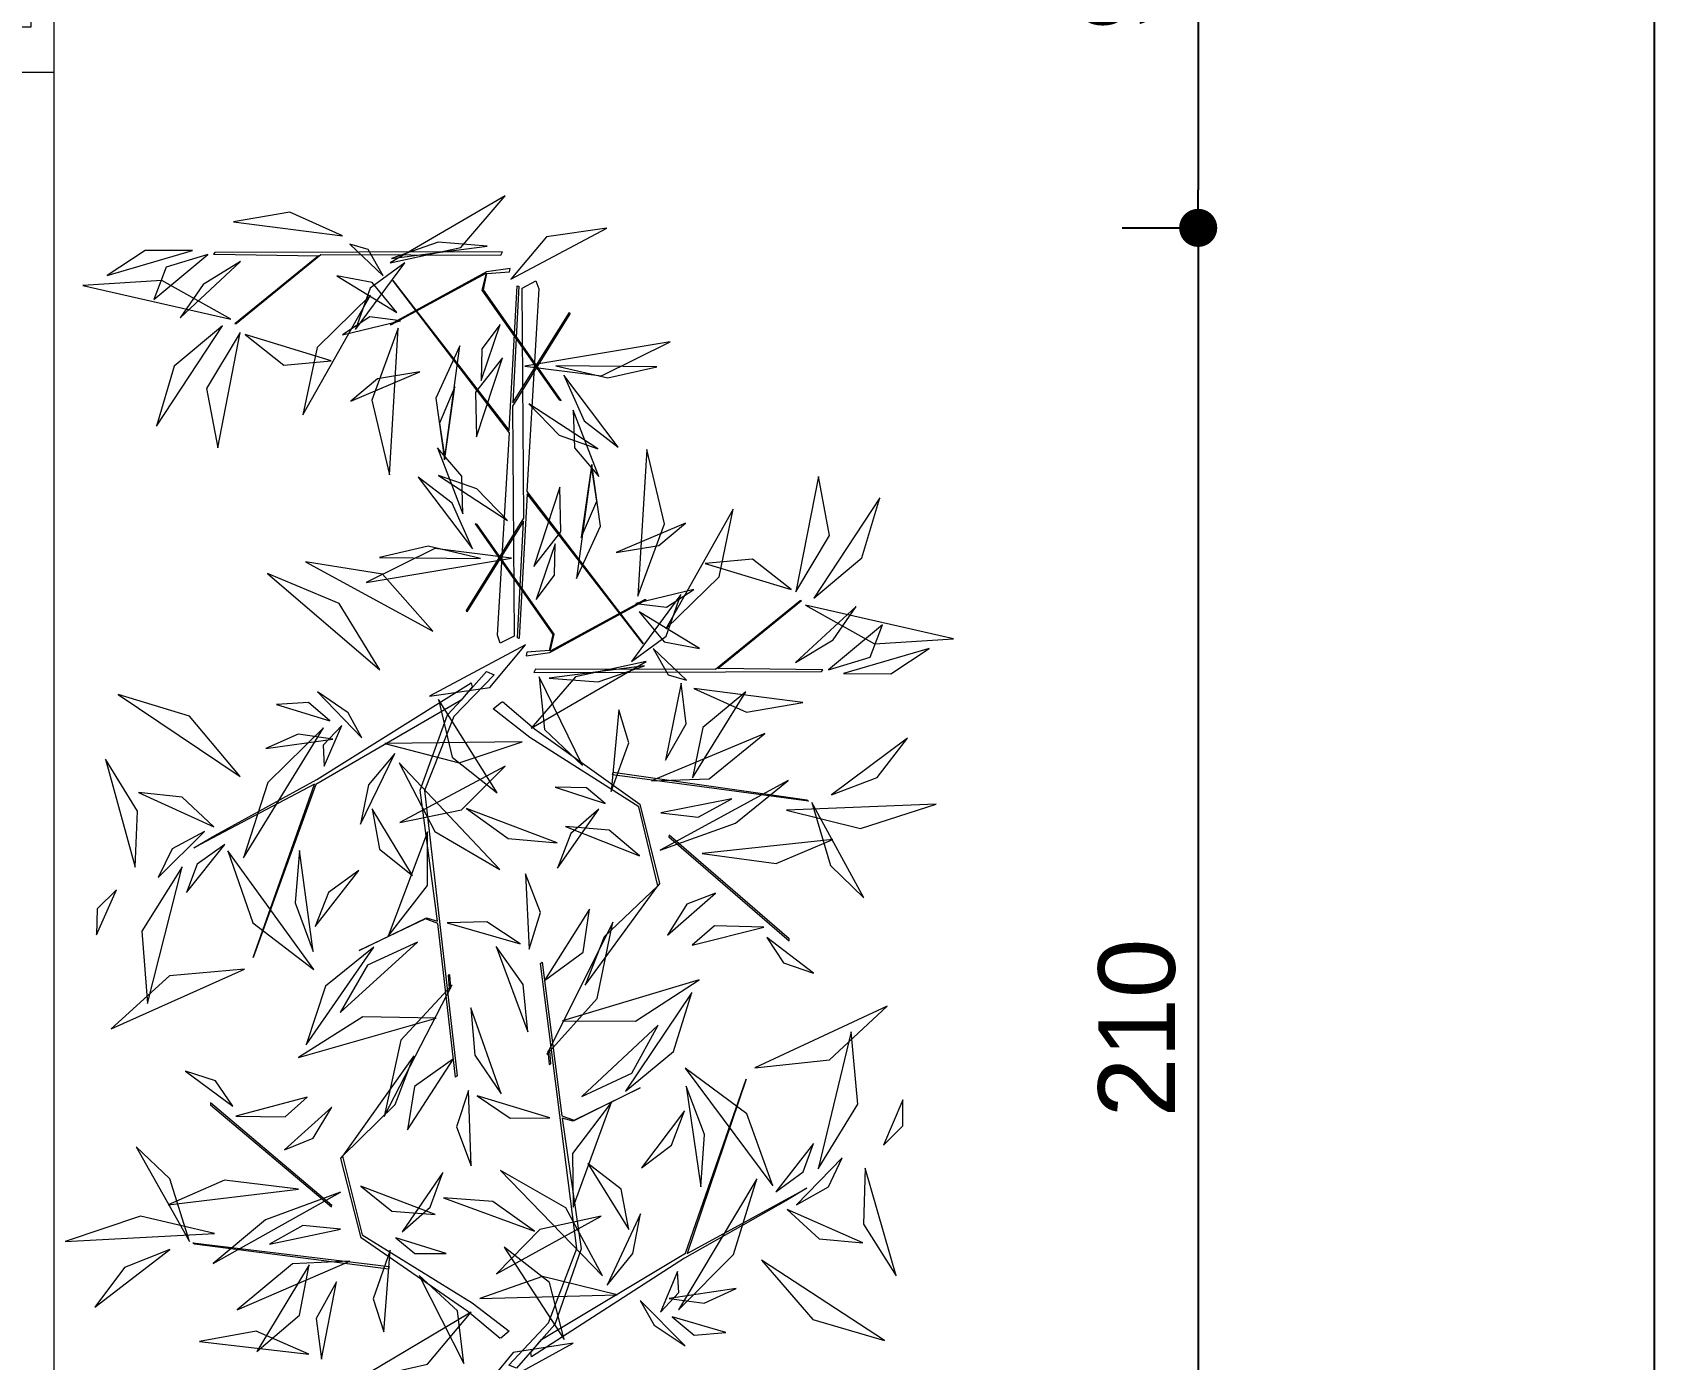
# Model space of a CAD drawing. Header units: centimetres. Extents: x 16433 to 114398, y -50094 to -12305.
# Drawn here: x 32928.5 to 33144.4, y -30307 to -30132.6 of the extents above; entities that cross this region are included whole.
import ezdxf

# ---------------------------------------------------------------- set-up
doc = ezdxf.new("R2010")
doc.units = ezdxf.units.CM
doc.header["$LTSCALE"] = 0.5
doc.layers.get('0').update_dxf_attribs({"linetype": 'CONTINUOUS'})
doc.layers.get('DEFPOINTS').update_dxf_attribs({"linetype": 'CONTINUOUS'})
doc.layers.add('3-BAT C-Niveau -2', color=7, linetype='CONTINUOUS')
doc.styles.add('Helvetica', font='')
doc.styles.get('Helvetica').set_extended_font_data('Helvetica')
doc.dimstyles.new('IS', dxfattribs={"dimtxt": 10.08724, "dimasz": 5.007446, "dimexe": 2, "dimexo": 10, "dimgap": 3, "dimtad": 1, "dimdec": 1, "dimtxsty": 'Helvetica', "dimblk": 'DOT', "dimblk1": 'DOT', "dimblk2": 'DOT', "dimcen": 0, "dimdle": 10, "dimazin": 0, "dimtfac": 0.8, "dimtdec": 1, "dimtix": 1, "dimtmove": 0, "dimatfit": 0, "dimldrblk": 'VW_FILLEDARROW-1', "dimfxl": 10, "dimfxlon": 1, "dimfrac": 2, "dimtolj": 1, "dimarcsym": 0})

# ---------------------------------------------------------------- blocks, each defined once
blk = doc.blocks.new('Groupe-86-1')
at = {"color": 253, "linetype": 'Continuous', "lineweight": 5, "true_color": 0xa0a0a4, "flags": 128}
for points in [[(16004.29, -47572.23), (16006.64, -47585.71), (15995.82, -47576.58), (15995.87, -47576.73), (16006.86, -47586.02), (16011.21, -47609.28), (16011.65, -47609.41), (16004.51, -47572.24), (16004.27, -47572.12), (16004.28, -47572.19)], [(15871.16, -47635.7), (15873.84, -47630.87), (15880.78, -47615.3), (15890.52, -47610.7), (15890.87, -47610.87), (15881.18, -47615.36), (15875.09, -47631.22), (15872.35, -47636.7), (15871.21, -47635.79)], [(15953.54, -47620.44), (15950.8, -47625.23), (15943.65, -47640.71), (15933.86, -47645.18), (15933.51, -47645.01), (15943.26, -47640.64), (15949.56, -47624.86), (15952.37, -47619.42), (15953.49, -47620.34)], [(15965.45, -47660.96), (15963.09, -47647.48), (15973.92, -47656.6), (15973.86, -47656.46), (15962.88, -47647.17), (15958.53, -47623.9), (15958.08, -47623.78), (15965.23, -47660.95), (15965.47, -47661.06), (15965.46, -47660.99)]]:
    blk.add_lwpolyline(points, dxfattribs=at)
for points in [[(15956.79, -47618.68), (15950.42, -47614.51), (15940.14, -47612.51), (15904.04, -47623.73), (15903.83, -47623.56), (15923.28, -47617.52), (15923.56, -47615.81), (15917.87, -47608), (15923.72, -47615.9), (15923.57, -47617.41), (15940.09, -47611.97), (15950.49, -47613.64), (15952.71, -47615.03), (15938.27, -47598.33), (15914.33, -47594.44), (15938.27, -47598.13), (15927.08, -47584.11), (15929.18, -47586.53), (15938.91, -47598.34), (15955.19, -47615.94), (15954.68, -47616.14), (15952.71, -47615.03), (15957.02, -47617.62)], [(15884.04, -47610.71), (15884.23, -47610.71), (15894.51, -47592.49), (15894.25, -47592.53)], [(15875.88, -47593.88), (15876, -47593.65), (15877.75, -47619.61), (15877.37, -47619.6)], [(16005.27, -47595.96), (15988.73, -47614.66), (16007.63, -47612.14), (16007.61, -47612.38), (15992.38, -47614.44), (16005.46, -47619.57), (16005.29, -47619.66), (15991.96, -47614.5), (15962.28, -47620.33), (15961.02, -47618.72), (15961.99, -47618.17), (15988.44, -47614.77), (16005.08, -47596.14)], [(16009.7, -47610.81), (16008.7, -47607.86), (15999.54, -47596.69), (15999.57, -47596.86), (16008.52, -47607.82), (16006.21, -47607.71), (15993.93, -47620.37), (15993.89, -47620.64), (16006.29, -47607.89), (16008.47, -47607.95), (16009.23, -47610.82)], [(15960.03, -47622.38), (15961.04, -47625.33), (15970.2, -47636.5), (15970.17, -47636.32), (15961.22, -47625.37), (15963.53, -47625.47), (15975.81, -47612.81), (15975.85, -47612.55), (15963.45, -47625.29), (15961.27, -47625.23), (15960.51, -47622.37)], [(15964.46, -47637.22), (15981, -47618.53), (15962.11, -47621.04), (15962.13, -47620.8), (15977.35, -47618.74), (15964.28, -47613.62), (15964.44, -47613.53), (15977.78, -47618.68), (16007.45, -47612.85), (16008.72, -47614.46), (16007.75, -47615.01), (15981.3, -47618.42), (15964.65, -47637.05)], [(15867.94, -47637.5), (15874.36, -47641.58), (15884.67, -47643.45), (15920.62, -47631.75), (15920.83, -47631.93), (15901.46, -47638.22), (15901.2, -47639.93), (15906.99, -47647.67), (15901.04, -47639.84), (15901.17, -47638.33), (15884.72, -47643.98), (15874.3, -47642.45), (15872.06, -47641.09), (15886.72, -47657.6), (15910.71, -47661.18), (15886.72, -47657.8), (15898.1, -47671.67), (15895.96, -47669.28), (15886.08, -47657.6), (15869.57, -47640.21), (15870.08, -47640.01), (15872.06, -47641.09), (15867.72, -47638.56)], [(15948.28, -47662.19), (15948.16, -47662.41), (15946.74, -47636.43), (15947.13, -47636.45)], [(15940.34, -47645.25), (15940.15, -47645.25), (15929.63, -47663.34), (15929.89, -47663.3)]]:
    blk.add_lwpolyline(points, close=True, dxfattribs=at)
at = {"color": 253, "linetype": 'Continuous', "lineweight": 5, "true_color": 0xa0a0a4}
for points in [[(15996.32, -47575.94, -186.41), (15999.62, -47566.07, -187.61), (15997.05, -47555.97, -186.97), (15997.05, -47555.97, -186.97), (15996.32, -47575.94, -186.41)], [(16004.23, -47569.33, -174.84), (16003.09, -47563.21, -175.45), (15998.91, -47558.89, -176.76), (15998.91, -47558.89, -176.76), (16004.23, -47569.33, -174.84)], [(16004.1, -47571.4, -174.58), (16001.45, -47566.32, -172.2), (15996.96, -47565.5, -168.43), (15996.96, -47565.5, -168.43), (16004.1, -47571.4, -174.58)], [(15995.23, -47575.04, -186.4), (15988.84, -47569.79, -186.75), (15980.64, -47568.95, -187), (15980.64, -47568.95, -187), (15995.23, -47575.04, -186.4)], [(16003.98, -47575.81, -186.97), (16000.13, -47571.51, -187.38), (15995.25, -47569.34, -185.5), (15995.25, -47569.34, -185.5), (16003.98, -47575.81, -186.97)], [(15923.16, -47576.98, -212.86), (15930.43, -47575.91, -209.91), (15936.39, -47570.5, -208.14), (15936.39, -47570.5, -208.14), (15923.16, -47576.98, -212.86)], [(15923.16, -47576.98, -212.86), (15930.43, -47575.91, -209.91), (15936.39, -47570.5, -208.14), (15936.39, -47570.5, -208.14), (15923.16, -47576.98, -212.86)], [(15937.42, -47588.33, -223.66), (15943.97, -47580.31, -222.36), (15945.04, -47570.57, -219.58), (15945.04, -47570.57, -219.58), (15937.42, -47588.33, -223.66)], [(15919.77, -47575.15, -211.21), (15916.82, -47573.08, -209.03), (15913.43, -47573.66, -206.71), (15913.43, -47573.66, -206.71), (15919.77, -47575.15, -211.21)], [(15919.77, -47575.15, -211.21), (15916.82, -47573.08, -209.03), (15913.43, -47573.66, -206.71), (15913.43, -47573.66, -206.71), (15919.77, -47575.15, -211.21)], [(16009.8, -47588.35, -200.41), (16011.58, -47580.96, -200.32), (16008.95, -47573.89, -200.54), (16008.95, -47573.89, -200.54), (16009.8, -47588.35, -200.41)], [(15930.28, -47586.17, -232.48), (15933.34, -47581.36, -232.45), (15932.88, -47575.59, -231.83), (15932.88, -47575.59, -231.83), (15930.28, -47586.17, -232.48)], [(15994.82, -47577.49, -182.25), (15986.74, -47574.52, -178.08), (15979.36, -47577.43, -173.29), (15979.36, -47577.43, -173.29), (15994.82, -47577.49, -182.25)], [(15877.75, -47596.22, -223.19), (15878.18, -47586.21, -225.59), (15873.04, -47577.11, -225.79), (15873.04, -47577.11, -225.79), (15877.75, -47596.22, -223.19)], [(15877.75, -47596.22, -223.19), (15878.18, -47586.21, -225.59), (15873.04, -47577.11, -225.79), (15873.04, -47577.11, -225.79), (15877.75, -47596.22, -223.19)], [(15912.65, -47593.6, -215.07), (15909.92, -47584.08, -213.8), (15901.65, -47577.83, -214.42), (15901.65, -47577.83, -214.42), (15912.65, -47593.6, -215.07)], [(15994.66, -47578.19, -181.99), (15991.66, -47583.92, -181.12), (15993.38, -47589.92, -179.03), (15993.38, -47589.92, -179.03), (15994.66, -47578.19, -181.99)], [(15924.33, -47583.08, -228.35), (15915.03, -47579.4, -229.1), (15905.82, -47581.93, -232.12), (15905.82, -47581.93, -232.12), (15924.33, -47583.08, -228.35)], [(15929.46, -47585.07, -232.75), (15926.4, -47581.33, -233.5), (15922.35, -47580.23, -235.42), (15922.35, -47580.23, -235.42), (15929.46, -47585.07, -232.75)], [(15874.56, -47590.83, -215.73), (15871.14, -47585.4, -216.78), (15865.28, -47582.54, -215.22), (15865.28, -47582.54, -215.22), (15874.56, -47590.83, -215.73)], [(15874.56, -47590.83, -215.73), (15871.14, -47585.4, -216.78), (15865.28, -47582.54, -215.22), (15865.28, -47582.54, -215.22), (15874.56, -47590.83, -215.73)], [(15876.07, -47593.16, -214.21), (15883.7, -47589.09, -211.43), (15887.02, -47583.97, -206.15), (15887.02, -47583.97, -206.15), (15876.07, -47593.16, -214.21)], [(15928.25, -47588.03, -229.3), (15925.06, -47584.94, -228.25), (15921.12, -47584.25, -226.49), (15921.12, -47584.25, -226.49), (15928.25, -47588.03, -229.3)], [(15954.63, -47603.78, -220.09), (15962.22, -47596.91, -220.53), (15964.32, -47586.9, -219.34), (15964.32, -47586.9, -219.34), (15954.63, -47603.78, -220.09)], [(15894.65, -47595.46, -211.6), (15897.51, -47592.61, -211.07), (15898.03, -47588.5, -211.1), (15898.03, -47588.5, -211.1), (15894.65, -47595.46, -211.6)], [(15927.53, -47588.57, -228.97), (15918.81, -47593.58, -227.8), (15914.29, -47602.58, -227.09), (15914.29, -47602.58, -227.09), (15927.53, -47588.57, -228.97)], [(16002.82, -47593.41, -207.25), (15994.76, -47587.79, -205.29), (15985.69, -47587.62, -201.98), (15985.69, -47587.62, -201.98), (16002.82, -47593.41, -207.25)], [(16001.24, -47597.26, -215.21), (16004.5, -47593.31, -213.09), (16004.51, -47588.58, -210.46), (16004.51, -47588.58, -210.46), (16001.24, -47597.26, -215.21)], [(15885.51, -47605.98, -221.24), (15884.88, -47596.18, -218.96), (15880.29, -47589.51, -214.31), (15880.29, -47589.51, -214.31), (15885.51, -47605.98, -221.24)], [(15945.77, -47597.94, -212.64), (15937.32, -47592.09, -211.07), (15926.98, -47590.78, -212.06), (15926.98, -47590.78, -212.06), (15945.77, -47597.94, -212.64)], [(15945.77, -47597.94, -212.64), (15937.32, -47592.09, -211.07), (15926.98, -47590.78, -212.06), (15926.98, -47590.78, -212.06), (15945.77, -47597.94, -212.64)], [(15944.52, -47599.43, -172.05), (15944.31, -47594.8, -171.7), (15941.69, -47590.96, -172.02), (15941.69, -47590.96, -172.02), (15944.52, -47599.43, -172.05)], [(15944.52, -47599.43, -172.05), (15944.31, -47594.8, -171.7), (15941.69, -47590.96, -172.02), (15941.69, -47590.96, -172.02), (15944.52, -47599.43, -172.05)], [(15946.83, -47598.59, -213.12), (15948.68, -47595.35, -210.71), (15947.63, -47591.3, -208.62), (15947.63, -47591.3, -208.62), (15946.83, -47598.59, -213.12)], [(15946.83, -47598.59, -213.12), (15948.68, -47595.35, -210.71), (15947.63, -47591.3, -208.62), (15947.63, -47591.3, -208.62), (15946.83, -47598.59, -213.12)], [(16000.25, -47597.91, -179.83), (16000, -47593.86, -178.67), (15997.03, -47590.77, -177.99), (15997.03, -47590.77, -177.99), (16000.25, -47597.91, -179.83)], [(16005.64, -47594.58, -177.75), (16008.68, -47591.99, -175.38), (16008.93, -47589.51, -172.12), (16008.93, -47589.51, -172.12), (16005.64, -47594.58, -177.75)], [(15960.92, -47609.72, -220.85), (15967.07, -47601.79, -221.31), (15966.79, -47591.54, -222.56), (15966.79, -47591.54, -222.56), (15960.92, -47609.72, -220.85)], [(16007.85, -47597.07, -207.06), (16003.73, -47593.19, -208.24), (15998.02, -47592.33, -209.24), (15998.02, -47592.33, -209.24), (16007.85, -47597.07, -207.06)], [(15994.14, -47601.69, -210.84), (15992.19, -47596.35, -209.98), (15988.64, -47593.47, -207.2), (15988.64, -47593.47, -207.2), (15994.14, -47601.69, -210.84)], [(16007.51, -47595.16, -178.9), (16011.22, -47603.93, -176.01), (16018.95, -47608.41, -172.29), (16018.95, -47608.41, -172.29), (16007.51, -47595.16, -178.9)], [(16007.51, -47595.16, -178.9), (16011.22, -47603.93, -176.01), (16018.95, -47608.41, -172.29), (16018.95, -47608.41, -172.29), (16007.51, -47595.16, -178.9)], [(16012.03, -47607.28, -200.44), (16011.33, -47600.86, -199.26), (16008.09, -47595.25, -200.49), (16008.09, -47595.25, -200.49), (16012.03, -47607.28, -200.44)], [(15864.45, -47611.38, -200.41), (15866.14, -47603.97, -200.32), (15863.41, -47596.93, -200.54), (15863.41, -47596.93, -200.54), (15864.45, -47611.38, -200.41)], [(15886.18, -47611.49, -210.1), (15880.73, -47602.47, -209.96), (15873.85, -47596.78, -205.95), (15873.85, -47596.78, -205.95), (15886.18, -47611.49, -210.1)], [(15893.42, -47596.11, -202.5), (15894.53, -47602.5, -200.11), (15897.61, -47604.88, -195.35), (15897.61, -47604.88, -195.35), (15893.42, -47596.11, -202.5)], [(15945.41, -47603.13, -171.59), (15948.32, -47600.74, -169.03), (15950.27, -47596.29, -167.96), (15950.27, -47596.29, -167.96), (15945.41, -47603.13, -171.59)], [(15999.26, -47597.82, -179.52), (15989.28, -47596.16, -178.73), (15980.09, -47600.27, -177.91), (15980.09, -47600.27, -177.91), (15999.26, -47597.82, -179.52)], [(15929.32, -47597.85, -196.26), (15922.45, -47598.57, -195.05), (15916.6, -47602.05, -196.39), (15916.6, -47602.05, -196.39), (15929.32, -47597.85, -196.26)], [(15946.49, -47600.25, -212.09), (15943.5, -47598.32, -209.87), (15940.81, -47598.96, -207.1), (15940.81, -47598.96, -207.1), (15946.49, -47600.25, -212.09)], [(15946.49, -47600.25, -212.09), (15943.5, -47598.32, -209.87), (15940.81, -47598.96, -207.1), (15940.81, -47598.96, -207.1), (15946.49, -47600.25, -212.09)], [(15972.3, -47618.07, -225.36), (15971.67, -47607.95, -224.7), (15965.59, -47599.91, -224), (15965.59, -47599.91, -224), (15972.3, -47618.07, -225.36)], [(15877.49, -47614.4, -233.25), (15875.72, -47607.05, -238.65), (15868.42, -47601.02, -241.93), (15868.42, -47601.02, -241.93), (15877.49, -47614.4, -233.25)], [(15928.2, -47605.98, -195.33), (15924.59, -47602.6, -195.1), (15919.87, -47601.72, -194.26), (15919.87, -47601.72, -194.26), (15928.2, -47605.98, -195.33)], [(15971.51, -47614.08, -183.78), (15971.79, -47607.04, -183.14), (15969.15, -47600.99, -184.94), (15969.15, -47600.99, -184.94), (15971.51, -47614.08, -183.78)], [(15881.39, -47612.39, -207.72), (15880.94, -47607.43, -206.62), (15877.7, -47603.57, -205.86), (15877.7, -47603.57, -205.86), (15881.39, -47612.39, -207.72)], [(15890.28, -47603.2, -218.46), (15892.47, -47606.63, -216.39), (15896.93, -47608.3, -215.43), (15896.93, -47608.3, -215.43), (15890.28, -47603.2, -218.46)], [(15910.98, -47619.59, -194.97), (15909.35, -47610.09, -192.57), (15902.55, -47602.78, -191.31), (15902.55, -47602.78, -191.31), (15910.98, -47619.59, -194.97)], [(15918.66, -47609.81, -201.48), (15912.41, -47604.51, -202.35), (15904.36, -47603.44, -201.76), (15904.36, -47603.44, -201.76), (15918.66, -47609.81, -201.48)], [(15972.52, -47612.81, -176.88), (15977.94, -47609.08, -176.9), (15980.49, -47604.03, -174.04), (15980.49, -47604.03, -174.04), (15972.52, -47612.81, -176.88)], [(15863.53, -47604.57, -189.87), (15869.24, -47609.19, -186.93), (15876.02, -47609.22, -183.27), (15876.02, -47609.22, -183.27), (15863.53, -47604.57, -189.87)], [(15936.5, -47606.22, -184.69), (15931.43, -47608.14, -183.17), (15928.87, -47613.06, -181.63), (15928.87, -47613.06, -181.63), (15936.5, -47606.22, -184.69)], [(15944.19, -47607.78, -204.62), (15939.5, -47605.15, -205.07), (15934.2, -47605.08, -204.23), (15934.2, -47605.08, -204.23), (15944.19, -47607.78, -204.62)], [(15945.22, -47606.26, -176.08), (15944.55, -47616.34, -174.79), (15948.82, -47623.98, -170.69), (15948.82, -47623.98, -170.69), (15945.22, -47606.26, -176.08)], [(15976.82, -47610.73, -161.32), (15981.65, -47609.64, -161.24), (15984.76, -47605.83, -160.95), (15984.76, -47605.83, -160.95), (15976.82, -47610.73, -161.32)], [(15998.47, -47606.2, -247.3), (15991.11, -47604.37, -244.69), (15983.35, -47607.02, -243.35), (15983.35, -47607.02, -243.35), (15998.47, -47606.2, -247.3)], [(15998.47, -47606.2, -247.3), (15991.11, -47604.37, -244.69), (15983.35, -47607.02, -243.35), (15983.35, -47607.02, -243.35), (15998.47, -47606.2, -247.3)], [(15993.07, -47606.58, -223.21), (15987.97, -47605.48, -222.61), (15983.54, -47607.02, -220.88), (15983.54, -47607.02, -220.88), (15993.07, -47606.58, -223.21)], [(15993.07, -47606.58, -223.21), (15987.97, -47605.48, -222.61), (15983.54, -47607.02, -220.88), (15983.54, -47607.02, -220.88), (15993.07, -47606.58, -223.21)], [(15920.35, -47615.33, -207.16), (15916.17, -47609.41, -205.48), (15909.36, -47607.06, -203.83), (15909.36, -47607.06, -203.83), (15920.35, -47615.33, -207.16)], [(15920.35, -47615.33, -207.16), (15916.17, -47609.41, -205.48), (15909.36, -47607.06, -203.83), (15909.36, -47607.06, -203.83), (15920.35, -47615.33, -207.16)], [(15977.07, -47616.65, -228.81), (15980.39, -47611.92, -229.15), (15981.2, -47606.6, -227.32), (15981.2, -47606.6, -227.32), (15977.07, -47616.65, -228.81)], [(15943.1, -47608.58, -204.31), (15935.11, -47614.88, -204.16), (15931.75, -47624.21, -202.67), (15931.75, -47624.21, -202.67), (15943.1, -47608.58, -204.31)], [(15935.39, -47610.12, -205.3), (15938.54, -47617.76, -204.92), (15945.25, -47622.36, -203.9), (15945.25, -47622.36, -203.9), (15935.39, -47610.12, -205.3)], [(15997.98, -47612.02, -186.16), (15992.85, -47609.38, -185.75), (15987.11, -47610.59, -185.13), (15987.11, -47610.59, -185.13), (15997.98, -47612.02, -186.16)], [(16002.2, -47610.89, -197.01), (15998.6, -47609.12, -196.39), (15994.53, -47609.82, -196.61), (15994.53, -47609.82, -196.61), (16002.2, -47610.89, -197.01)], [(15874.46, -47613.17, -229.03), (15869.25, -47611.45, -227.48), (15864.12, -47613.13, -225.66), (15864.12, -47613.13, -225.66), (15874.46, -47613.17, -229.03)], [(15890.87, -47610.87, -197.23), (15898.82, -47616.43, -194.28), (15905.57, -47617.62, -188.42), (15905.57, -47617.62, -188.42), (15890.87, -47610.87, -197.23)], [(15920.41, -47611.38, -188.89), (15927.91, -47615.24, -185.79), (15934.87, -47613.94, -181.22), (15934.87, -47613.94, -181.22), (15920.41, -47611.38, -188.89)], [(15952.22, -47612.09, -217.22), (15945.14, -47615.28, -219.34), (15941.61, -47621.99, -221.55), (15941.61, -47621.99, -221.55), (15952.22, -47612.09, -217.22)], [(15952.47, -47610.87, -210.57), (15955.06, -47618.44, -206.9), (15961.43, -47622.03, -202.54), (15961.43, -47622.03, -202.54), (15952.47, -47610.87, -210.57)], [(16017.26, -47622.32, -210.57), (16014.68, -47614.75, -206.9), (16008.31, -47611.16, -202.54), (16008.31, -47611.16, -202.54), (16017.26, -47622.32, -210.57)], [(15887.46, -47613.99, -199.77), (15884.96, -47618.59, -197.57), (15885.61, -47624.29, -196.35), (15885.61, -47624.29, -196.35), (15887.46, -47613.99, -199.77)], [(15915.69, -47620.84, -206.43), (15907.28, -47615.57, -204.4), (15897.03, -47615.3, -204.36), (15897.03, -47615.3, -204.36), (15915.69, -47620.84, -206.43)], [(15915.69, -47620.84, -206.43), (15907.28, -47615.57, -204.4), (15897.03, -47615.3, -204.36), (15897.03, -47615.3, -204.36), (15915.69, -47620.84, -206.43)], [(15992.66, -47616.53, -228.81), (15989.34, -47621.26, -229.15), (15988.54, -47626.58, -227.32), (15988.54, -47626.58, -227.32), (15992.66, -47616.53, -228.81)], [(15997.44, -47615.12, -225.36), (15998.07, -47625.24, -224.7), (16004.15, -47633.28, -224), (16004.15, -47633.28, -224), (15997.44, -47615.12, -225.36)], [(15862.25, -47618.22, -178.9), (15866.08, -47626.94, -176.01), (15873.86, -47631.32, -172.29), (15873.86, -47631.32, -172.29), (15862.25, -47618.22, -178.9)], [(15862.25, -47618.22, -178.9), (15866.08, -47626.94, -176.01), (15873.86, -47631.32, -172.29), (15873.86, -47631.32, -172.29), (15862.25, -47618.22, -178.9)], [(15879.9, -47619.33, -198.87), (15873.16, -47618.31, -195.41), (15869.18, -47620.5, -190.33), (15869.18, -47620.5, -190.33), (15879.9, -47619.33, -198.87)], [(15906.15, -47622.84, -194.21), (15901.61, -47618.47, -192.81), (15895.86, -47618.61, -190.06), (15895.86, -47618.61, -190.06), (15906.15, -47622.84, -194.21)], [(15906.15, -47622.84, -194.21), (15901.61, -47618.47, -192.81), (15895.86, -47618.61, -190.06), (15895.86, -47618.61, -190.06), (15906.15, -47622.84, -194.21)], [(15922.67, -47628.66, -183.47), (15924.68, -47623.8, -183.7), (15923.6, -47618.69, -184.07), (15923.6, -47618.69, -184.07), (15922.67, -47628.66, -183.47)], [(15922.67, -47628.66, -183.47), (15924.68, -47623.8, -183.7), (15923.6, -47618.69, -184.07), (15923.6, -47618.69, -184.07), (15922.67, -47628.66, -183.47)], [(15938.83, -47618.4, -185.42), (15935.97, -47624.5, -185.31), (15936.61, -47630.97, -184.01), (15936.61, -47630.97, -184.01), (15938.83, -47618.4, -185.42)], [(15998.23, -47619.11, -183.78), (15997.94, -47626.14, -183.14), (16000.59, -47632.2, -184.94), (16000.59, -47632.2, -184.94), (15998.23, -47619.11, -183.78)], [(15881.62, -47619.77, -202.35), (15880.07, -47622.61, -200.21), (15880.83, -47626.65, -199.09), (15880.83, -47626.65, -199.09), (15881.62, -47619.77, -202.35)], [(15882.53, -47620.46, -202.12), (15886.4, -47623.45, -201.54), (15891.21, -47624.25, -202.14), (15891.21, -47624.25, -202.14), (15882.53, -47620.46, -202.12)], [(15916.93, -47620.33, -203.84), (15916.83, -47620.1, -203.87), (15915.15, -47620.56, -202.04), (15915.25, -47620.77, -202.02), (15916.93, -47620.33, -203.84)], [(15971.76, -47621.16, -186.16), (15976.89, -47623.81, -185.75), (15982.63, -47622.59, -185.13), (15982.63, -47622.59, -185.13), (15971.76, -47621.16, -186.16)], [(15997.22, -47620.38, -176.88), (15991.8, -47624.11, -176.9), (15989.25, -47629.15, -174.04), (15989.25, -47629.15, -174.04), (15997.22, -47620.38, -176.88)], [(15967.54, -47622.29, -197.01), (15971.13, -47624.06, -196.39), (15975.21, -47623.36, -196.61), (15975.21, -47623.36, -196.61), (15967.54, -47622.29, -197.01)], [(15992.91, -47622.45, -161.32), (15988.09, -47623.54, -161.24), (15984.98, -47627.36, -160.95), (15984.98, -47627.36, -160.95), (15992.91, -47622.45, -161.32)], [(15867.02, -47631.63, -200.73), (15873.69, -47629.53, -197.34), (15877.31, -47623.7, -193.77), (15877.31, -47623.7, -193.77), (15867.02, -47631.63, -200.73)], [(15867.02, -47631.63, -200.73), (15873.69, -47629.53, -197.34), (15877.31, -47623.7, -193.77), (15877.31, -47623.7, -193.77), (15867.02, -47631.63, -200.73)], [(15885.89, -47637.54, -185.42), (15888.68, -47631.4, -185.31), (15887.95, -47624.94, -184.01), (15887.95, -47624.94, -184.01), (15885.89, -47637.54, -185.42)], [(15902.44, -47625.55, -183.73), (15897.45, -47624.91, -181.29), (15892.77, -47627.73, -179.52), (15892.77, -47627.73, -179.52), (15902.44, -47625.55, -183.73)], [(15913.18, -47623.83, -199.98), (15907.14, -47625.49, -200.36), (15902.83, -47629.87, -199.46), (15902.83, -47629.87, -199.46), (15913.18, -47623.83, -199.98)], [(15911.48, -47631.78, -199.98), (15917.49, -47630.04, -200.36), (15921.74, -47625.6, -199.46), (15921.74, -47625.6, -199.46), (15911.48, -47631.78, -199.98)], [(15957.63, -47624.56, -200.73), (15950.94, -47626.57, -197.34), (15947.24, -47632.35, -193.77), (15947.24, -47632.35, -193.77), (15957.63, -47624.56, -200.73)], [(15957.63, -47624.56, -200.73), (15950.94, -47626.57, -197.34), (15947.24, -47632.35, -193.77), (15947.24, -47632.35, -193.77), (15957.63, -47624.56, -200.73)], [(15962.22, -47638.03, -178.9), (15958.51, -47629.26, -176.01), (15950.79, -47624.78, -172.29), (15950.79, -47624.78, -172.29), (15962.22, -47638.03, -178.9)], [(15962.22, -47638.03, -178.9), (15958.51, -47629.26, -176.01), (15950.79, -47624.78, -172.29), (15950.79, -47624.78, -172.29), (15962.22, -47638.03, -178.9)], [(15901.95, -47626.8, -183.47), (15899.87, -47631.64, -183.7), (15900.89, -47636.76, -184.07), (15900.89, -47636.76, -184.07), (15901.95, -47626.8, -183.47)], [(15901.95, -47626.8, -183.47), (15899.87, -47631.64, -183.7), (15900.89, -47636.76, -184.07), (15900.89, -47636.76, -184.07), (15901.95, -47626.8, -183.47)], [(15922.19, -47629.92, -183.73), (15927.19, -47630.5, -181.29), (15931.84, -47627.61, -179.52), (15931.84, -47627.61, -179.52), (15922.19, -47629.92, -183.73)], [(15957.7, -47625.91, -200.44), (15958.41, -47632.32, -199.26), (15961.65, -47637.93, -200.49), (15961.65, -47637.93, -200.49), (15957.7, -47625.91, -200.44)], [(15971.26, -47626.98, -247.3), (15978.62, -47628.81, -244.69), (15986.38, -47626.16, -243.35), (15986.38, -47626.16, -243.35), (15971.26, -47626.98, -247.3)], [(15971.26, -47626.98, -247.3), (15978.62, -47628.81, -244.69), (15986.38, -47626.16, -243.35), (15986.38, -47626.16, -243.35), (15971.26, -47626.98, -247.3)], [(15976.66, -47626.61, -223.21), (15981.76, -47627.7, -222.61), (15986.19, -47626.17, -220.88), (15986.19, -47626.17, -220.88), (15976.66, -47626.61, -223.21)], [(15976.66, -47626.61, -223.21), (15981.76, -47627.7, -222.61), (15986.19, -47626.17, -220.88), (15986.19, -47626.17, -220.88), (15976.66, -47626.61, -223.21)], [(15942.88, -47636.22, -202.35), (15944.46, -47633.41, -200.21), (15943.75, -47629.36, -199.09), (15943.75, -47629.36, -199.09), (15942.88, -47636.22, -202.35)], [(15879.66, -47649.76, -176.08), (15880.2, -47639.67, -174.79), (15875.84, -47632.09, -170.69), (15875.84, -47632.09, -170.69), (15879.66, -47649.76, -176.08)], [(15881.76, -47647.42, -204.31), (15889.67, -47641.01, -204.16), (15892.9, -47631.64, -202.67), (15892.9, -47631.64, -202.67), (15881.76, -47647.42, -204.31)], [(15941.98, -47635.52, -202.12), (15938.15, -47632.48, -201.54), (15933.35, -47631.62, -202.14), (15933.35, -47631.62, -202.14), (15941.98, -47635.52, -202.12)], [(15936.96, -47641.93, -199.77), (15939.52, -47637.36, -197.57), (15938.94, -47631.65, -196.35), (15938.94, -47631.65, -196.35), (15936.96, -47641.93, -199.77)], [(15975.59, -47631.5, -210.84), (15977.55, -47636.83, -209.98), (15981.09, -47639.72, -207.2), (15981.09, -47639.72, -207.2), (15975.59, -47631.5, -210.84)], [(15872.36, -47645.25, -210.57), (15869.67, -47637.72, -206.9), (15863.25, -47634.21, -202.54), (15863.25, -47634.21, -202.54), (15872.36, -47645.25, -210.57)], [(15872.59, -47644.02, -217.22), (15879.63, -47640.74, -219.34), (15883.07, -47633.99, -221.55), (15883.07, -47633.99, -221.55), (15872.59, -47644.02, -217.22)], [(15889.45, -47645.77, -205.3), (15886.2, -47638.17, -204.92), (15879.43, -47633.67, -203.9), (15879.43, -47633.67, -203.9), (15889.45, -47645.77, -205.3)], [(15918.52, -47632.67, -194.21), (15923.11, -47636.99, -192.81), (15928.86, -47636.77, -190.06), (15928.86, -47636.77, -190.06), (15918.52, -47632.67, -194.21)], [(15918.52, -47632.67, -194.21), (15923.11, -47636.99, -192.81), (15928.86, -47636.77, -190.06), (15928.86, -47636.77, -190.06), (15918.52, -47632.67, -194.21)], [(15970.48, -47635.36, -179.52), (15980.46, -47637.02, -178.73), (15989.64, -47632.91, -177.91), (15989.64, -47632.91, -177.91), (15970.48, -47635.36, -179.52)], [(15907.77, -47635.33, -203.84), (15907.88, -47635.55, -203.87), (15909.55, -47635.08, -202.04), (15909.45, -47634.87, -202.02), (15907.77, -47635.33, -203.84)], [(15909.01, -47634.8, -206.43), (15917.48, -47639.96, -204.4), (15927.74, -47640.09, -204.36), (15927.74, -47640.09, -204.36), (15909.01, -47634.8, -206.43)], [(15909.01, -47634.8, -206.43), (15917.48, -47639.96, -204.4), (15927.74, -47640.09, -204.36), (15927.74, -47640.09, -204.36), (15909.01, -47634.8, -206.43)], [(15913.73, -47635.99, -194.97), (15915.48, -47645.47, -192.57), (15922.38, -47652.68, -191.31), (15922.38, -47652.68, -191.31), (15913.73, -47635.99, -194.97)], [(15944.59, -47636.69, -198.87), (15951.32, -47637.79, -195.41), (15955.33, -47635.65, -190.33), (15955.33, -47635.65, -190.33), (15944.59, -47636.69, -198.87)], [(15961.89, -47636.11, -207.06), (15966.01, -47640, -208.24), (15971.72, -47640.86, -209.24), (15971.72, -47640.86, -209.24), (15961.89, -47636.11, -207.06)], [(15968.5, -47635.92, -215.21), (15965.23, -47639.88, -213.09), (15965.23, -47644.61, -210.46), (15965.23, -47644.61, -210.46), (15968.5, -47635.92, -215.21)], [(15969.49, -47635.28, -179.83), (15969.74, -47639.32, -178.67), (15972.71, -47642.41, -177.99), (15972.71, -47642.41, -177.99), (15969.49, -47635.28, -179.83)], [(15933.51, -47645.01, -197.23), (15925.64, -47639.34, -194.28), (15918.9, -47638.07, -188.42), (15918.9, -47638.07, -188.42), (15933.51, -47645.01, -197.23)], [(15964.1, -47638.61, -177.75), (15961.06, -47641.19, -175.38), (15960.8, -47643.68, -172.12), (15960.8, -47643.68, -172.12), (15964.1, -47638.61, -177.75)], [(15904.41, -47644.32, -188.89), (15896.86, -47640.55, -185.79), (15889.92, -47641.95, -181.22), (15889.92, -47641.95, -181.22), (15904.41, -47644.32, -188.89)], [(15904.42, -47640.37, -207.16), (15908.67, -47646.24, -205.48), (15915.52, -47648.49, -203.83), (15915.52, -47648.49, -203.83), (15904.42, -47640.37, -207.16)], [(15904.42, -47640.37, -207.16), (15908.67, -47646.24, -205.48), (15915.52, -47648.49, -203.83), (15915.52, -47648.49, -203.83), (15904.42, -47640.37, -207.16)], [(15966.92, -47639.78, -207.25), (15974.97, -47645.4, -205.29), (15984.04, -47645.57, -201.98), (15984.04, -47645.57, -201.98), (15966.92, -47639.78, -207.25)], [(15888.39, -47649.69, -184.69), (15893.43, -47647.71, -183.17), (15895.93, -47642.76, -181.63), (15895.93, -47642.76, -181.63), (15888.39, -47649.69, -184.69)], [(15946.94, -47641.65, -233.25), (15948.61, -47649.03, -238.65), (15955.83, -47655.14, -241.93), (15955.83, -47655.14, -241.93), (15946.94, -47641.65, -233.25)], [(15949.95, -47642.92, -229.03), (15955.14, -47644.71, -227.48), (15960.28, -47643.09, -225.66), (15960.28, -47643.09, -225.66), (15949.95, -47642.92, -229.03)], [(15938.21, -47644.45, -210.1), (15943.54, -47653.53, -209.96), (15950.34, -47659.31, -205.95), (15950.34, -47659.31, -205.95), (15938.21, -47644.45, -210.1)], [(15943.01, -47643.61, -207.72), (15943.39, -47648.58, -206.62), (15946.59, -47652.48, -205.86), (15946.59, -47652.48, -205.86), (15943.01, -47643.61, -207.72)], [(15959.93, -47644.84, -200.41), (15958.15, -47652.23, -200.32), (15960.78, -47659.3, -200.54), (15960.78, -47659.3, -200.54), (15959.93, -47644.84, -200.41)], [(15975.08, -47655, -181.99), (15978.08, -47649.26, -181.12), (15976.35, -47643.26, -179.03), (15976.35, -47643.26, -179.03), (15975.08, -47655, -181.99)], [(15906.18, -47645.87, -201.48), (15912.5, -47651.09, -202.35), (15920.56, -47652.05, -201.76), (15920.56, -47652.05, -201.76), (15906.18, -47645.87, -201.48)], [(15960.77, -47651.66, -189.87), (15955.11, -47646.96, -186.93), (15948.34, -47646.85, -183.27), (15948.34, -47646.85, -183.27), (15960.77, -47651.66, -189.87)], [(15880.68, -47648.23, -204.62), (15885.4, -47650.79, -205.07), (15890.71, -47650.8, -204.23), (15890.71, -47650.8, -204.23), (15880.68, -47648.23, -204.62)], [(15934, -47652.68, -218.46), (15931.85, -47649.22, -216.39), (15927.41, -47647.49, -215.43), (15927.41, -47647.49, -215.43), (15934, -47652.68, -218.46)], [(15896.69, -47649.82, -195.33), (15900.34, -47653.16, -195.1), (15905.08, -47653.97, -194.26), (15905.08, -47653.97, -194.26), (15896.69, -47649.82, -195.33)], [(15930.77, -47659.73, -202.5), (15929.75, -47653.33, -200.11), (15926.69, -47650.91, -195.35), (15926.69, -47650.91, -195.35), (15930.77, -47659.73, -202.5)], [(15938.8, -47649.97, -221.24), (15939.31, -47659.78, -218.96), (15943.81, -47666.5, -214.31), (15943.81, -47666.5, -214.31), (15938.8, -47649.97, -221.24)], [(15879.52, -47652.89, -171.59), (15876.64, -47655.32, -169.03), (15874.74, -47659.8, -167.96), (15874.74, -47659.8, -167.96), (15879.52, -47652.89, -171.59)], [(15895.68, -47657.97, -196.26), (15902.53, -47657.16, -195.05), (15908.34, -47653.6, -196.39), (15908.34, -47653.6, -196.39), (15895.68, -47657.97, -196.26)], [(15897.58, -47667.22, -228.97), (15906.24, -47662.1, -227.8), (15910.64, -47653.04, -227.09), (15910.64, -47653.04, -227.09), (15897.58, -47667.22, -228.97)], [(15878.47, -47655.79, -212.09), (15881.49, -47657.68, -209.87), (15884.17, -47657.01, -207.1), (15884.17, -47657.01, -207.1), (15878.47, -47655.79, -212.09)], [(15878.47, -47655.79, -212.09), (15881.49, -47657.68, -209.87), (15884.17, -47657.01, -207.1), (15884.17, -47657.01, -207.1), (15878.47, -47655.79, -212.09)], [(15974.92, -47655.69, -182.25), (15982.99, -47658.67, -178.08), (15990.38, -47655.76, -173.29), (15990.38, -47655.76, -173.29), (15974.92, -47655.69, -182.25)], [(15878.16, -47657.45, -213.12), (15876.35, -47660.71, -210.71), (15877.45, -47664.76, -208.62), (15877.45, -47664.76, -208.62), (15878.16, -47657.45, -213.12)], [(15878.16, -47657.45, -213.12), (15876.35, -47660.71, -210.71), (15877.45, -47664.76, -208.62), (15877.45, -47664.76, -208.62), (15878.16, -47657.45, -213.12)], [(15879.22, -47658.09, -212.64), (15887.75, -47663.83, -211.07), (15898.1, -47665, -212.06), (15898.1, -47665, -212.06), (15879.22, -47658.09, -212.64)], [(15879.22, -47658.09, -212.64), (15887.75, -47663.83, -211.07), (15898.1, -47665, -212.06), (15898.1, -47665, -212.06), (15879.22, -47658.09, -212.64)], [(15880.46, -47656.58, -172.05), (15880.73, -47661.21, -171.7), (15883.4, -47665.01, -172.02), (15883.4, -47665.01, -172.02), (15880.46, -47656.58, -172.05)], [(15880.46, -47656.58, -172.05), (15880.73, -47661.21, -171.7), (15883.4, -47665.01, -172.02), (15883.4, -47665.01, -172.02), (15880.46, -47656.58, -172.05)], [(15965.76, -47657.37, -186.97), (15969.6, -47661.68, -187.38), (15974.49, -47663.85, -185.5), (15974.49, -47663.85, -185.5), (15965.76, -47657.37, -186.97)], [(15973.42, -47657.24, -186.41), (15970.12, -47667.11, -187.61), (15972.68, -47677.21, -186.97), (15972.68, -47677.21, -186.97), (15973.42, -47657.24, -186.41)], [(15974.51, -47658.15, -186.4), (15980.9, -47663.39, -186.75), (15989.1, -47664.23, -187), (15989.1, -47664.23, -187), (15974.51, -47658.15, -186.4)], [(15929.53, -47660.37, -211.6), (15926.64, -47663.18, -211.07), (15926.06, -47667.28, -211.1), (15926.06, -47667.28, -211.1), (15929.53, -47660.37, -211.6)], [(15946.44, -47659.82, -223.19), (15945.88, -47669.83, -225.59), (15950.9, -47679, -225.79), (15950.9, -47679, -225.79), (15946.44, -47659.82, -223.19)], [(15946.44, -47659.82, -223.19), (15945.88, -47669.83, -225.59), (15950.9, -47679, -225.79), (15950.9, -47679, -225.79), (15946.44, -47659.82, -223.19)], [(15912.39, -47662, -215.07), (15915.25, -47671.48, -213.8), (15923.6, -47677.62, -214.42), (15923.6, -47677.62, -214.42), (15912.39, -47662, -215.07)], [(15965.63, -47661.79, -174.58), (15968.28, -47666.87, -172.2), (15972.78, -47667.69, -168.43), (15972.78, -47667.69, -168.43), (15965.63, -47661.79, -174.58)], [(15948.07, -47662.91, -214.21), (15940.4, -47666.87, -211.43), (15937.01, -47671.95, -206.15), (15937.01, -47671.95, -206.15), (15948.07, -47662.91, -214.21)], [(15965.51, -47663.85, -174.84), (15966.65, -47669.98, -175.45), (15970.83, -47674.29, -176.76), (15970.83, -47674.29, -176.76), (15965.51, -47663.85, -174.84)], [(15949.55, -47665.26, -215.73), (15952.91, -47670.73, -216.78), (15958.73, -47673.67, -215.22), (15958.73, -47673.67, -215.22), (15949.55, -47665.26, -215.73)], [(15949.55, -47665.26, -215.73), (15952.91, -47670.73, -216.78), (15958.73, -47673.67, -215.22), (15958.73, -47673.67, -215.22), (15949.55, -47665.26, -215.73)], [(15887.7, -47667.58, -223.66), (15881.26, -47675.69, -222.36), (15880.31, -47685.45, -219.58), (15880.31, -47685.45, -219.58), (15887.7, -47667.58, -223.66)], [(15896.87, -47667.77, -229.3), (15900.1, -47670.81, -228.25), (15904.05, -47671.46, -226.49), (15904.05, -47671.46, -226.49), (15896.87, -47667.77, -229.3)], [(15894.87, -47669.66, -232.48), (15891.87, -47674.5, -232.45), (15892.41, -47680.27, -231.83), (15892.41, -47680.27, -231.83), (15894.87, -47669.66, -232.48)], [(15895.7, -47670.75, -232.75), (15898.81, -47674.45, -233.5), (15902.88, -47675.5, -235.42), (15902.88, -47675.5, -235.42), (15895.7, -47670.75, -232.75)], [(15900.86, -47672.67, -228.35), (15910.21, -47676.22, -229.1), (15919.39, -47673.58, -232.12), (15919.39, -47673.58, -232.12), (15900.86, -47672.67, -228.35)], [(15902.1, -47678.75, -212.86), (15894.85, -47679.91, -209.91), (15888.96, -47685.4, -208.14), (15888.96, -47685.4, -208.14), (15902.1, -47678.75, -212.86)], [(15902.1, -47678.75, -212.86), (15894.85, -47679.91, -209.91), (15888.96, -47685.4, -208.14), (15888.96, -47685.4, -208.14), (15902.1, -47678.75, -212.86)], [(15905.52, -47680.54, -211.21), (15908.5, -47682.57, -209.03), (15911.88, -47681.94, -206.71), (15911.88, -47681.94, -206.71), (15905.52, -47680.54, -211.21)], [(15905.52, -47680.54, -211.21), (15908.5, -47682.57, -209.03), (15911.88, -47681.94, -206.71), (15911.88, -47681.94, -206.71), (15905.52, -47680.54, -211.21)]]:
    blk.add_polyline3d(points, dxfattribs=at)
blk = doc.blocks.new('Groupe-89-1')
at = {"color": 7, "linetype": 'Continuous', "lineweight": 13, "flags": 128}
for points in [[(16028.83, -47541.01), (16011.4, -47448.96), (16014.34, -47448.4), (16031.78, -47540.45)], [(16127.02, -47527.47), (16126.1, -47522.6), (16120.21, -47523.72), (16120.58, -47525.67), (16119.1, -47525.95), (16119.65, -47528.87)], [(16023.86, -47547.01), (16022.93, -47542.13), (16028.83, -47541.01), (16029.2, -47542.97), (16030.67, -47542.69), (16031.23, -47545.62)]]:
    blk.add_lwpolyline(points, close=True, dxfattribs=at)
at = {"color": 7, "linetype": 'Continuous', "lineweight": 13}
blk.add_arc((16028.62, -47540.3), 93, 10.7236, 98.8173, dxfattribs=at)
blk = doc.blocks.new('_DOT')
at = {"color": 0, "linetype": 'ByBlock', "lineweight": -2}
blk.add_line((-0.5, 0), (-1, 0), dxfattribs=at)
at = {"color": 0, "linetype": 'ByBlock', "const_width": 0.5}
blk.add_lwpolyline([(-0.25, 0, 1), (0.25, 0, 1)], format="xyb", close=True, dxfattribs=at)
blk = doc.blocks.new('*D2452')
at = {"layer": '3-BAT C-Niveau -2', "color": 0, "linetype": 'Continuous', "lineweight": -2, "transparency": 16777216}
for p, q in [((33131.88, -28805.01), (33143.88, -28805.01)), ((33141.88, -28810.02), (33141.88, -30992.43)), ((33131.88, -30997.44), (33143.88, -30997.44))]:
    blk.add_line(p, q, dxfattribs=at)
at = {"layer": 'DEFPOINTS', "color": 0, "linetype": 'Continuous', "transparency": 16777216}
for p in [(32689.29, -28805.01), (32631.28, -30997.44), (33141.88, -30997.44)]:
    blk.add_point(p, dxfattribs=at)
at = {"layer": '3-BAT C-Niveau -2', "color": 0, "linetype": 'Continuous', "lineweight": -2, "transparency": 16777216, "xscale": 5.007446289062499, "yscale": 5.007446289062499, "zscale": 5.007446289062499}
for p, rotation in [((33141.88, -28805.01), 90), ((33141.88, -30997.44), 270)]:
    blk.add_blockref('_DOT', p, dxfattribs=dict(at, rotation=rotation))
at = {"layer": '3-BAT C-Niveau -2', "color": 0, "linetype": 'Continuous', "lineweight": 5, "transparency": 16777216, "insert": (33133.84, -29901.22), "char_height": 10.087, "attachment_point": 5, "rotation": 90, "style": 'Helvetica'}
blk.add_mtext('\\A1;2192', dxfattribs=at)
blk = doc.blocks.new('VW_FILLEDARROW-1')
at = {"color": 0, "linetype": 'Continuous', "lineweight": 5, "flags": 128}
blk.add_lwpolyline([(-1.997, 0.535), (0, 0), (-1.997, -0.535)], close=True, dxfattribs=at)
blk = doc.blocks.new('*D2482')
at = {"layer": '3-BAT C-Niveau -2', "color": 0, "linetype": 'Continuous', "lineweight": -2, "transparency": 16777216}
for p, q in [((33071.88, -30158.21), (33083.88, -30158.21)), ((33081.88, -30163.22), (33081.88, -30363.68)), ((33071.88, -30368.68), (33083.88, -30368.68))]:
    blk.add_line(p, q, dxfattribs=at)
at = {"layer": 'DEFPOINTS', "color": 0, "linetype": 'Continuous', "transparency": 16777216}
for p in [(32629.21, -30158.21), (32596.28, -30368.68), (33081.88, -30368.68)]:
    blk.add_point(p, dxfattribs=at)
at = {"layer": '3-BAT C-Niveau -2', "color": 0, "linetype": 'Continuous', "lineweight": -2, "transparency": 16777216, "xscale": 5.007446289062499, "yscale": 5.007446289062499, "zscale": 5.007446289062499}
for p, rotation in [((33081.88, -30158.21), 90), ((33081.88, -30368.68), 270)]:
    blk.add_blockref('_DOT', p, dxfattribs=dict(at, rotation=rotation))
at = {"layer": '3-BAT C-Niveau -2', "color": 0, "linetype": 'Continuous', "lineweight": 5, "transparency": 16777216, "insert": (33073.84, -30263.45), "char_height": 10.087, "attachment_point": 5, "rotation": 90, "style": 'Helvetica'}
blk.add_mtext('\\A1;210', dxfattribs=at)
blk = doc.blocks.new('*D2483')
at = {"layer": '3-BAT C-Niveau -2', "color": 0, "linetype": 'Continuous', "lineweight": -2, "transparency": 16777216}
for p, q in [((33071.88, -30063.21), (33083.88, -30063.21)), ((33081.88, -30068.22), (33081.88, -30153.2)), ((33071.88, -30158.21), (33083.88, -30158.21))]:
    blk.add_line(p, q, dxfattribs=at)
at = {"layer": 'DEFPOINTS', "color": 0, "linetype": 'Continuous', "transparency": 16777216}
for p in [(32629.21, -30063.21), (32629.21, -30158.21), (33081.88, -30158.21)]:
    blk.add_point(p, dxfattribs=at)
at = {"layer": '3-BAT C-Niveau -2', "color": 0, "linetype": 'Continuous', "lineweight": -2, "transparency": 16777216, "xscale": 5.007446289062499, "yscale": 5.007446289062499, "zscale": 5.007446289062499}
for p, rotation in [((33081.88, -30063.21), 90), ((33081.88, -30158.21), 270)]:
    blk.add_blockref('_DOT', p, dxfattribs=dict(at, rotation=rotation))
at = {"layer": '3-BAT C-Niveau -2', "color": 0, "linetype": 'Continuous', "lineweight": 5, "transparency": 16777216, "insert": (33071.2, -30110.71), "char_height": 10.087, "attachment_point": 5, "rotation": 90, "style": 'Helvetica'}
blk.add_mtext('\\A1;95/215', dxfattribs=at)

msp = doc.modelspace()

# ---------------------------------------------------------------- linework, layer by layer
at = {"layer": '3-BAT C-Niveau -2', "color": 7, "linetype": 'Continuous', "lineweight": 5, "flags": 128}
msp.add_lwpolyline([(32931.279, -30137.765), (32931.279, -30997.435), (32926.279, -30997.435), (32926.279, -30291.155), (32631.344, -30291.155), (32631.344, -30286.155), (32926.279, -30286.155), (32926.279, -30137.765)], dxfattribs=at)

# ---------------------------------------------------------------- block references
at = {"layer": '3-BAT C-Niveau -2', "color": 7, "rotation": 79.27640525614329}
for name in ['Groupe-89-1', 'Groupe-86-1']:
    msp.add_blockref(name, (-16766.963, -37034.655), dxfattribs=at)

# ---------------------------------------------------------------- dimensions: what is measured, and where the dimension line sits
at = {"layer": '3-BAT C-Niveau -2', "color": 7, "linetype": 'Continuous', "lineweight": 5}
for base, p1, p2, override, picture, middle in [((33141.882, -30997.435), (32689.289, -28805.012), (32631.279, -30997.435), {"dimtxt": 10.08724, "dimdec": 0, "dimpost": '<>', "dimtxsty": 'Helvetica', "dimtmove": 2}, '*D2452', (33133.839, -29901.223)), ((33081.882, -30158.208), (32629.209, -30063.208), (32629.209, -30158.208), {"dimtxt": 10.08724, "dimdec": 0, "dimpost": '<>/215', "dimtxsty": 'Helvetica', "dimtmove": 2}, '*D2483', (33071.197, -30110.708)), ((33081.882, -30368.683), (32629.209, -30158.208), (32596.279, -30368.683), {"dimtxt": 10.08724, "dimdec": 0, "dimpost": '<>', "dimtxsty": 'Helvetica', "dimtmove": 2}, '*D2482', (33073.839, -30263.446))]:
    dim = msp.add_linear_dim(base=base, p1=p1, p2=p2, angle=90, dimstyle='IS', override=override, dxfattribs=at)
    dim.commit()
    dim.dimension.update_dxf_attribs({"geometry": picture, "text_midpoint": middle})

doc.saveas('drawing.dxf')
